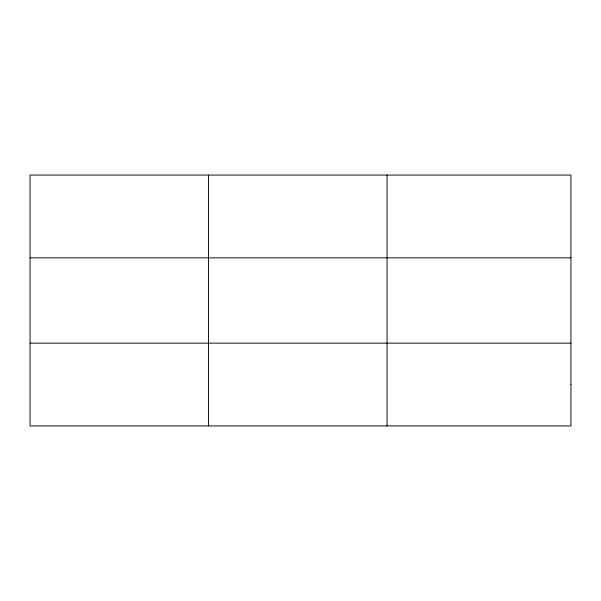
<?xml version="1.0" encoding="UTF-8"?>
<svg xmlns="http://www.w3.org/2000/svg" width="601" height="601" viewBox="0 0 601 601"><rect width="100%" height="100%" fill="white"/><g stroke="black" fill="none" stroke-linecap="round" stroke-linejoin="round"><path stroke-width="0.9" d="M208.547 175.064L208.547 425.936M387.044 175.064L387.044 425.936M30.05 257.852L570.95 257.852M30.05 343.148L570.95 343.148M570.95 384.542L570.95 425.936L30.05 425.936L30.05 175.064L570.95 175.064L570.95 384.542"/></g></svg>
